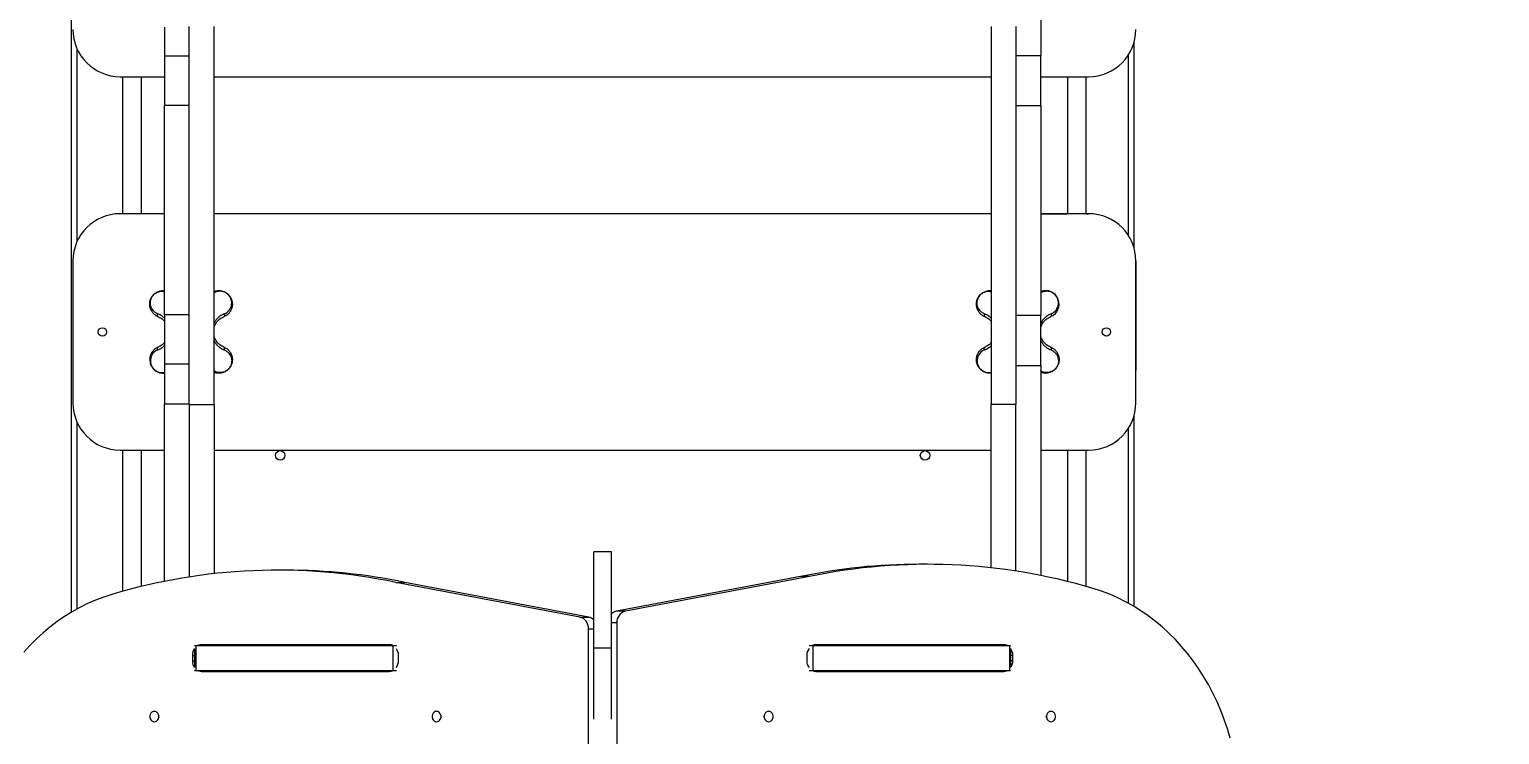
# Model space of a CAD drawing. Header units: millimetres. Extents: x -4714 to 4317, y -5309 to 4445.
# Drawn here: x -1679 to -434, y 401 to 998 of the extents above; entities that cross this region are included whole.
import ezdxf

# ---------------------------------------------------------------- set-up
doc = ezdxf.new("R2010")
doc.units = ezdxf.units.MM
doc.layers.add('DIKOM_РАЗМЕР_ЗОНА', color=7, linetype='Continuous')
doc.layers.add('DIKOM_РАЗМЕР_ОБЪЕКТА', color=7, linetype='Continuous')
doc.styles.add('style1', font='arial.ttf', dxfattribs={"width": 0.8})
doc.dimstyles.new('1-50', dxfattribs={"dimtxt": 300, "dimasz": 200, "dimexe": 100, "dimexo": 0, "dimgap": 100, "dimtad": 1, "dimtxsty": 'style1', "dimcen": 200, "dimclrd": 7, "dimclre": 7, "dimclrt": 7, "dimadec": 1, "dimazin": 2, "dimtfac": 1, "dimtmove": 0, "dimatfit": 2, "dimfxl": 0, "dimlwd": 25, "dimlwe": 18, "dimarcsym": 0})

# ---------------------------------------------------------------- blocks, each defined once
blk = doc.blocks.new('*D10')
at = {"layer": 'Defpoints', "color": 0, "transparency": 16777216}
for p in [(-1334.4, 2936.2), (2515.7, 2936.2), (919.6, -2455.3)]:
    blk.add_point(p, dxfattribs=at)
at = {"layer": 'DIKOM_РАЗМЕР_ОБЪЕКТА', "color": 7, "lineweight": 18, "transparency": 16777216}
for p, q in [((-1334.4, 2936.2), (2615.7, 2936.2)), ((919.6, -2455.3), (2615.7, -2455.3))]:
    blk.add_line(p, q, dxfattribs=at)
at = {"layer": 'DIKOM_РАЗМЕР_ОБЪЕКТА', "color": 7, "lineweight": 25, "transparency": 16777216}
blk.add_line((2515.7, -2255.3), (2515.7, 2736.2), dxfattribs=at)
at = {"layer": 'DIKOM_РАЗМЕР_ОБЪЕКТА', "color": 7, "transparency": 16777216}
for points in [[(2482.3, 2736.2), (2549, 2736.2), (2515.7, 2936.2)], [(2482.3, -2255.3), (2549, -2255.3), (2515.7, -2455.3)]]:
    blk.add_solid(points, dxfattribs=at)
at = {"layer": 'DIKOM_РАЗМЕР_ОБЪЕКТА', "color": 7, "transparency": 16777216, "insert": (2262.5, 113.1), "char_height": 300, "attachment_point": 5, "rotation": 90, "style": 'style1'}
blk.add_mtext('5400', dxfattribs=at)
blk = doc.blocks.new('*D11')
at = {"layer": 'Defpoints', "color": 0, "transparency": 16777216}
for p in [(-3233.9, 2386.8), (1916.1, -344.8), (1916.1, -3165.5)]:
    blk.add_point(p, dxfattribs=at)
at = {"layer": 'DIKOM_РАЗМЕР_ОБЪЕКТА', "color": 7, "lineweight": 18, "transparency": 16777216}
for p, q in [((-3233.9, 2386.8), (-3233.9, -3265.5)), ((1916.1, -344.8), (1916.1, -3265.5))]:
    blk.add_line(p, q, dxfattribs=at)
at = {"layer": 'DIKOM_РАЗМЕР_ОБЪЕКТА', "color": 7, "lineweight": 25, "transparency": 16777216}
blk.add_line((-3033.9, -3165.5), (1716.1, -3165.5), dxfattribs=at)
at = {"layer": 'DIKOM_РАЗМЕР_ОБЪЕКТА', "color": 7, "transparency": 16777216}
for points in [[(-3033.9, -3132.2), (-3033.9, -3198.9), (-3233.9, -3165.5)], [(1716.1, -3132.2), (1716.1, -3198.9), (1916.1, -3165.5)]]:
    blk.add_solid(points, dxfattribs=at)
at = {"layer": 'DIKOM_РАЗМЕР_ОБЪЕКТА', "color": 7, "transparency": 16777216, "insert": (-1591.9, -2912.3), "char_height": 300, "attachment_point": 5, "style": 'style1'}
blk.add_mtext('5150', dxfattribs=at)
blk = doc.blocks.new('*D12')
at = {"layer": 'Defpoints', "color": 0, "transparency": 16777216}
for p in [(-821.5, 4445.2), (931.3, -4455.3), (4216.6, -4455.3)]:
    blk.add_point(p, dxfattribs=at)
at = {"layer": 'DIKOM_РАЗМЕР_ЗОНА', "color": 7, "lineweight": 18, "transparency": 16777216}
for p, q in [((-821.5, 4445.2), (4316.6, 4445.2)), ((931.3, -4455.3), (4316.6, -4455.3))]:
    blk.add_line(p, q, dxfattribs=at)
at = {"layer": 'DIKOM_РАЗМЕР_ЗОНА', "color": 7, "lineweight": 25, "transparency": 16777216}
blk.add_line((4216.6, 4245.2), (4216.6, -4255.3), dxfattribs=at)
at = {"layer": 'DIKOM_РАЗМЕР_ЗОНА', "color": 7, "transparency": 16777216}
for points in [[(4183.2, 4245.2), (4249.9, 4245.2), (4216.6, 4445.2)], [(4183.2, -4255.3), (4249.9, -4255.3), (4216.6, -4455.3)]]:
    blk.add_solid(points, dxfattribs=at)
at = {"layer": 'DIKOM_РАЗМЕР_ЗОНА', "color": 7, "transparency": 16777216, "insert": (3963.4, 113.1), "char_height": 300, "attachment_point": 5, "rotation": 90, "style": 'style1'}
blk.add_mtext('8900', dxfattribs=at)
blk = doc.blocks.new('*D13')
at = {"layer": 'Defpoints', "color": 0, "transparency": 16777216}
for p in [(-4714, 1563), (3408.1, -3354.8), (3408.1, -5209.4)]:
    blk.add_point(p, dxfattribs=at)
at = {"layer": 'DIKOM_РАЗМЕР_ЗОНА', "color": 7, "lineweight": 18, "transparency": 16777216}
for p, q in [((-4714, 1563), (-4714, -5309.4)), ((3408.1, -3354.8), (3408.1, -5309.4))]:
    blk.add_line(p, q, dxfattribs=at)
at = {"layer": 'DIKOM_РАЗМЕР_ЗОНА', "color": 7, "lineweight": 25, "transparency": 16777216}
blk.add_line((-4514, -5209.4), (3208.1, -5209.4), dxfattribs=at)
at = {"layer": 'DIKOM_РАЗМЕР_ЗОНА', "color": 7, "transparency": 16777216}
for points in [[(-4514, -5176), (-4514, -5242.7), (-4714, -5209.4)], [(3208.1, -5176), (3208.1, -5242.7), (3408.1, -5209.4)]]:
    blk.add_solid(points, dxfattribs=at)
at = {"layer": 'DIKOM_РАЗМЕР_ЗОНА', "color": 7, "transparency": 16777216, "insert": (-658.9, -4956.2), "char_height": 300, "attachment_point": 5, "style": 'style1'}
blk.add_mtext('8150', dxfattribs=at)

msp = doc.modelspace()

# ---------------------------------------------------------------- linework, layer by layer
at = {"color": 7, "linetype": 'Continuous', "lineweight": 15}
for p, q in [((-1643.868, 1902.849), (-1643.868, 504.312)), ((-822.868, 1135.404), (-822.868, 975.661)), ((-1564.868, 999.62), (-1564.868, 974.927)), ((-1543.868, 680.308), (-1543.868, 1000.086)), ((-1522.868, 680.308), (-1522.868, 1000.086)), ((-864.868, 1000.018), (-864.868, 680.24)), ((-843.868, 1000.018), (-843.868, 680.24)), ((-743.868, 812.505), (-743.868, 986.794)), ((-1638.868, 818.008), (-1638.868, 981.282)), ((-1543.868, 974.927), (-1564.868, 974.927)), ((-1564.868, 974.927), (-1564.868, 933.122)), ((-843.868, 975.661), (-822.868, 975.661)), ((-822.868, 933.201), (-822.868, 975.661)), ((-748.868, 975.787), (-748.868, 823.506)), ((-1602.368, 957.645), (-1564.868, 957.645)), ((-1600.37, 957.645), (-1600.37, 841.645)), ((-1584.37, 841.645), (-1584.37, 957.645)), ((-1522.868, 957.645), (-864.868, 957.645)), ((-822.868, 957.645), (-782.368, 957.645)), ((-800.37, 957.645), (-800.37, 841.646)), ((-784.37, 841.645), (-784.37, 957.645)), ((-1543.868, 933.122), (-1564.868, 933.122)), ((-1564.868, 755.992), (-1564.868, 933.122)), ((-843.868, 933.201), (-822.868, 933.201)), ((-822.868, 933.201), (-822.868, 755.84)), ((-1564.868, 841.645), (-1602.368, 841.645)), ((-864.868, 841.645), (-1522.868, 841.645)), ((-822.868, 841.646), (-800.365, 841.646)), ((-782.368, 841.645), (-822.868, 841.645)), ((-800.365, 841.645), (-800.365, 841.646)), ((-784.37, 841.646), (-784.365, 841.646)), ((-784.365, 841.646), (-782.365, 841.645)), ((-784.365, 841.645), (-784.365, 841.646)), ((-1642.368, 801.645), (-1642.368, 681.645)), ((-742.368, 681.645), (-742.368, 801.645)), ((-742.366, 801.644), (-742.368, 708.888)), ((-1565.868, 776.645), (-1564.868, 776.496)), ((-1543.868, 755.992), (-1564.868, 755.992)), ((-1564.868, 755.992), (-1564.868, 714.267)), ((-843.868, 755.84), (-822.868, 755.84)), ((-822.868, 713.211), (-822.868, 755.84)), ((-1543.868, 714.267), (-1564.868, 714.267)), ((-1564.868, 714.267), (-1564.868, 680.639)), ((-843.868, 713.211), (-822.868, 713.211)), ((-822.868, 713.211), (-822.868, 535.492)), ((-864.868, 706.795), (-865.868, 706.647)), ((-1543.868, 680.639), (-1564.868, 680.639)), ((-1564.868, 530.533), (-1564.868, 680.639)), ((-1543.868, 680.308), (-1522.868, 680.308)), ((-1543.868, 680.308), (-1543.868, 534.251)), ((-1522.868, 680.308), (-1522.868, 537.04)), ((-843.868, 680.24), (-864.868, 680.24)), ((-864.868, 541.999), (-864.868, 680.24)), ((-843.868, 539.21), (-843.868, 680.24)), ((-1638.868, 507.171), (-1638.868, 665.282)), ((-748.868, 659.787), (-748.868, 512.129)), ((-743.868, 509.27), (-743.868, 670.793)), ((-1602.368, 641.645), (-1564.868, 641.645)), ((-1600.37, 641.645), (-1600.37, 522.088)), ((-1584.37, 526.235), (-1584.37, 641.645)), ((-1522.868, 641.645), (-864.868, 641.645)), ((-822.868, 641.645), (-782.368, 641.645)), ((-800.37, 641.645), (-800.37, 530.46)), ((-784.37, 526.207), (-784.37, 641.645)), ((-1186.374, 555.424), (-1201.374, 555.424)), ((-1201.374, 474.249), (-1201.374, 555.424)), ((-1186.374, 474.249), (-1186.374, 555.424)), ((-1461.543, 540.017), (-1469.043, 540.017)), ((-918.696, 544.976), (-926.196, 544.976)), ((-1213.153, 500.366), (-1368.929, 529.659)), ((-1368.929, 529.659), (-1361.429, 529.659)), ((-1205.653, 500.366), (-1361.429, 529.659)), ((-1026.31, 534.618), (-1182.088, 505.325)), ((-1018.81, 534.618), (-1174.588, 505.325)), ((-1018.81, 534.618), (-1026.31, 534.618)), ((-1213.153, 500.366), (-1205.653, 500.366)), ((-1174.588, 505.325), (-1182.088, 505.325)), ((-1205.885, 371.271), (-1205.885, 490.496)), ((-1205.885, 490.496), (-1201.374, 490.496)), ((-1181.857, 495.455), (-1186.374, 495.455)), ((-1181.857, 495.455), (-1181.855, -86.005)), ((-1539.373, 473.241), (-1539.373, 458.062)), ((-1539.331, 476.152), (-1538.261, 476.152)), ((-1538.261, 476.152), (-1538.261, 455.151)), ((-1538.261, 476.152), (-1371.529, 476.152)), ((-1374.519, 476.902), (-1533.434, 476.902)), ((-1522.868, 476.902), (-1522.868, 476.152)), ((-1371.529, 476.152), (-1371.529, 455.151)), ((-1371.529, 476.152), (-1368.474, 476.152)), ((-1201.374, 474.249), (-1186.374, 474.249)), ((-1201.374, 413.919), (-1201.374, 474.249)), ((-1186.374, 413.865), (-1186.374, 474.249)), ((-1019.121, 476.152), (-1015.867, 476.152)), ((-1015.867, 476.152), (-1015.867, 455.151)), ((-1015.867, 476.152), (-849.475, 476.152)), ((-854.305, 476.902), (-1013.221, 476.902)), ((-864.868, 476.152), (-864.868, 476.902)), ((-849.475, 476.152), (-849.475, 455.151)), ((-849.475, 476.152), (-848.405, 476.152)), ((-848.363, 458.062), (-848.363, 473.241)), ((-1541.228, 467.902), (-1541.228, 463.401)), ((-1541.228, 467.902), (-1539.373, 467.902)), ((-1541.228, 463.401), (-1539.373, 463.401)), ((-1366.724, 463.401), (-1366.724, 467.902)), ((-1021.015, 467.902), (-1021.015, 463.401)), ((-846.511, 467.902), (-848.363, 467.902)), ((-846.511, 463.401), (-848.363, 463.401)), ((-846.511, 463.401), (-846.511, 467.902)), ((-1539.331, 455.151), (-1538.261, 455.151)), ((-1538.261, 455.151), (-1371.529, 455.151)), ((-1533.434, 454.402), (-1374.519, 454.402)), ((-1527.985, 454.719), (-1527.985, 455.151)), ((-1522.868, 455.151), (-1522.868, 454.402)), ((-1371.529, 455.151), (-1368.474, 455.151)), ((-1019.121, 455.151), (-1015.867, 455.151)), ((-1015.867, 455.151), (-849.475, 455.151)), ((-1013.221, 454.402), (-854.305, 454.402)), ((-864.868, 454.402), (-864.868, 455.151)), ((-859.751, 455.151), (-859.751, 454.72)), ((-849.475, 455.151), (-848.405, 455.151))]:
    msp.add_line(p, q, dxfattribs=at)
at = {"color": 7, "linetype": 'Continuous', "lineweight": 15, "flags": 128}
for points in [[(-1570.083, 754.445), (-1570.32, 754.584), (-1570.515, 754.796), (-1570.66, 755.072), (-1570.75, 755.4), (-1570.781, 755.767), (-1570.75, 756.157), (-1570.661, 756.553), (-1570.515, 756.939)], [(-1514.221, 756.939), (-1514.076, 756.553), (-1513.986, 756.157), (-1513.955, 755.767), (-1513.986, 755.4), (-1514.076, 755.072), (-1514.222, 754.796), (-1514.417, 754.584), (-1514.653, 754.445)], [(-870.515, 756.941), (-870.661, 756.555), (-870.75, 756.159), (-870.781, 755.77), (-870.75, 755.402), (-870.66, 755.074), (-870.515, 754.798), (-870.319, 754.586), (-870.083, 754.447)], [(-814.221, 756.941), (-814.075, 756.555), (-813.986, 756.159), (-813.955, 755.77), (-813.986, 755.402), (-814.076, 755.074), (-814.222, 754.798), (-814.417, 754.586), (-814.653, 754.447)], [(-767.23, 738.148), (-767.367, 738.145), (-767.948, 738.194)], [(-1570.515, 726.35), (-1570.661, 726.736), (-1570.75, 727.132), (-1570.781, 727.522), (-1570.75, 727.889), (-1570.66, 728.218), (-1570.515, 728.494), (-1570.32, 728.706), (-1570.083, 728.844)], [(-1514.221, 726.35), (-1514.076, 726.736), (-1513.986, 727.132), (-1513.955, 727.522), (-1513.986, 727.889), (-1514.076, 728.218), (-1514.222, 728.494), (-1514.417, 728.706), (-1514.653, 728.844)], [(-870.515, 726.353), (-870.661, 726.738), (-870.75, 727.135), (-870.781, 727.524), (-870.75, 727.891), (-870.66, 728.22), (-870.515, 728.496), (-870.319, 728.708), (-870.083, 728.847)], [(-814.653, 728.847), (-814.417, 728.708), (-814.222, 728.496), (-814.076, 728.22), (-813.986, 727.891), (-813.955, 727.524), (-813.986, 727.135), (-814.075, 726.738), (-814.221, 726.353)], [(-662.531, 397.866), (-664.869, 405.778), (-667.507, 413.563), (-670.439, 421.207), (-673.659, 428.694), (-677.162, 436.011), (-680.939, 443.143), (-684.985, 450.076), (-689.291, 456.797), (-693.849, 463.292), (-698.65, 469.55), (-703.684, 475.558), (-708.943, 481.304), (-714.415, 486.777), (-720.091, 491.968), (-725.959, 496.865), (-732.008, 501.459), (-738.225, 505.742), (-744.6, 509.704), (-751.12, 513.339), (-757.772, 516.639), (-764.544, 519.598), (-771.421, 522.211), (-778.391, 524.471)], [(-1609.348, 519.512), (-1616.318, 517.251), (-1623.196, 514.639), (-1629.967, 511.68), (-1636.619, 508.379), (-1643.139, 504.745), (-1649.514, 500.782), (-1655.732, 496.499), (-1661.78, 491.905), (-1667.648, 487.008), (-1673.324, 481.818), (-1678.796, 476.344), (-1684.055, 470.598)], [(-1573.488, 420.552), (-1574.561, 420.373), (-1575.548, 419.853), (-1576.368, 419.033), (-1576.954, 417.979), (-1577.259, 416.778), (-1577.259, 415.525), (-1576.954, 414.324), (-1576.368, 413.27), (-1575.548, 412.45), (-1574.561, 411.93), (-1573.488, 411.752), (-1572.414, 411.93), (-1571.428, 412.45), (-1570.608, 413.27), (-1570.022, 414.324), (-1569.716, 415.525), (-1569.716, 416.778), (-1570.022, 417.979), (-1570.608, 419.033), (-1571.428, 419.853), (-1572.414, 420.373), (-1573.488, 420.552)], [(-1334.465, 420.552), (-1335.538, 420.373), (-1336.525, 419.853), (-1337.345, 419.033), (-1337.931, 417.979), (-1338.237, 416.778), (-1338.237, 415.525), (-1337.931, 414.324), (-1337.345, 413.27), (-1336.525, 412.45), (-1335.538, 411.93), (-1334.465, 411.752), (-1333.391, 411.93), (-1332.405, 412.45), (-1331.585, 413.27), (-1330.999, 414.324), (-1330.693, 415.525), (-1330.693, 416.778), (-1330.999, 417.979), (-1331.585, 419.033), (-1332.405, 419.853), (-1333.391, 420.373), (-1334.465, 420.552)], [(-1053.275, 411.752), (-1052.201, 411.93), (-1051.214, 412.45), (-1050.395, 413.27), (-1049.808, 414.324), (-1049.503, 415.525), (-1049.503, 416.778), (-1049.808, 417.979), (-1050.395, 419.033), (-1051.214, 419.853), (-1052.201, 420.373), (-1053.275, 420.552), (-1054.348, 420.373), (-1055.335, 419.853), (-1056.154, 419.033), (-1056.741, 417.979), (-1057.046, 416.778), (-1057.046, 415.525), (-1056.741, 414.324), (-1056.154, 413.27), (-1055.335, 412.45), (-1054.348, 411.93), (-1053.275, 411.752)], [(-814.252, 411.752), (-813.178, 411.93), (-812.191, 412.45), (-811.372, 413.27), (-810.785, 414.324), (-810.48, 415.525), (-810.48, 416.778), (-810.785, 417.979), (-811.372, 419.033), (-812.191, 419.853), (-813.178, 420.373), (-814.252, 420.552), (-815.325, 420.373), (-816.312, 419.853), (-817.131, 419.033), (-817.718, 417.979), (-818.023, 416.778), (-818.023, 415.525), (-817.718, 414.324), (-817.131, 413.27), (-816.312, 412.45), (-815.325, 411.93), (-814.252, 411.752)]]:
    msp.add_lwpolyline(points, dxfattribs=at)
at = {"color": 7, "linetype": 'Continuous', "lineweight": 15}
for centre, radius in [((-1617.368, 741.645), 3.5), ((-767.368, 741.645), 3.5), ((-1466.868, 637.152), 4), ((-920.868, 637.152), 4)]:
    msp.add_circle(centre, radius, dxfattribs=at)
for centre, radius, start, end in [((-1602.368, 997.645), 40, 180, 270), ((-782.368, 997.645), 40, 270, 0), ((-1602.368, 801.645), 40, 90, 180), ((-782.368, 801.645), 40, 0, 90), ((-1517.829, 766.152), 9.894, 291.387642, 120.617182), ((-818.861, 765.144), 11.495, 291.474738, 110.399862), ((-817.829, 766.154), 9.894, 291.388152, 120.617295), ((-1565.881, 718.15), 11.491, 111.453085, 275.055603), ((-1566.922, 717.145), 9.881, 111.322293, 281.998012), ((-866.922, 717.148), 9.881, 111.322074, 281.998232), ((-1602.368, 681.645), 40, 180, 270), ((-782.368, 681.645), 40, 270, 0), ((-1469.097, 49.728), 490.272, 78.210891, 106.622689), ((-1461.642, 50.068), 489.949, 78.197665, 89.988488), ((-926.098, 55.027), 489.949, 90.011512, 101.802335), ((-918.643, 54.684), 490.276, 73.377422, 101.789004), ((-1215.552, 490.988), 9.68, 357.086504, 75.650042), ((-1207.281, 492.237), 8.29, 44.556354, 78.674168), ((-1180.459, 497.194), 8.293, 101.331788, 135.50364), ((-1172.189, 495.947), 9.68, 104.35135, 182.913662), ((-1531.413, 467.986), 9.816, 143.768102, 180.490848), ((-1533.406, 469.943), 6.958, 90.227648, 116.849054), ((-1525.906, 469.943), 6.958, 90.228649, 116.849051), ((-1374.546, 469.943), 6.958, 63.150946, 89.772352), ((-1376.569, 467.98), 9.845, 359.540883, 34.69059), ((-1011.199, 467.986), 9.816, 143.806768, 180.490348), ((-1013.193, 469.943), 6.958, 90.227648, 116.849054), ((-861.833, 469.943), 6.958, 63.150946, 89.772352), ((-854.332, 469.949), 6.953, 63.14034, 89.78196), ((-856.328, 467.985), 9.817, 359.511463, 36.191421), ((-1531.414, 463.317), 9.815, 179.508573, 216.233154), ((-1376.569, 463.323), 9.845, 325.310259, 0.458268), ((-1011.2, 463.317), 9.816, 179.509067, 216.194495), ((-856.327, 463.318), 9.817, 323.807317, 0.489121), ((-1533.404, 461.372), 6.97, 243.176013, 269.75143), ((-1525.904, 461.372), 6.97, 243.176016, 269.750429), ((-1374.549, 461.372), 6.97, 270.24857, 296.823987), ((-1013.191, 461.372), 6.97, 243.176013, 269.75143), ((-861.835, 461.372), 6.97, 270.24857, 296.823987), ((-854.334, 461.366), 6.965, 270.238944, 296.834611), ((-1564.727, 416.152), 5.071, 171.140988, 188.859012), ((-1564.71, 416.152), 5.085, 171.274604, 188.725396), ((-1325.704, 416.152), 5.071, 171.140988, 188.859012), ((-1325.706, 416.152), 5.067, 171.248625, 188.751375), ((-1062.035, 416.152), 5.071, 351.140988, 8.859012), ((-823.012, 416.152), 5.071, 351.140988, 8.859012)]:
    msp.add_arc(centre, radius, start, end, dxfattribs=at)
for points, knots in [([(-1570.083, 754.445), (-1570.459, 754.607), (-1571.234, 754.941), (-1572.322, 755.599), (-1573.222, 756.281), (-1573.955, 756.954), (-1574.552, 757.587), (-1575.137, 758.315), (-1575.636, 759.054), (-1576.092, 759.855), (-1576.492, 760.702), (-1576.812, 761.575), (-1577.082, 762.534), (-1577.28, 763.562), (-1577.382, 764.76), (-1577.36, 765.99), (-1577.198, 767.258), (-1576.877, 768.559), (-1576.423, 769.77), (-1575.867, 770.864), (-1575.029, 772.175), (-1573.939, 773.408), (-1572.682, 774.435), (-1571.709, 775.073), (-1570.703, 775.599), (-1569.377, 776.135), (-1567.733, 776.56), (-1566.488, 776.617), (-1565.868, 776.645)], [0, 0, 0, 0, 0.03904931, 0.08066808, 0.12489119, 0.15236452, 0.18231589, 0.21475071, 0.2496653, 0.27591876, 0.31222007, 0.34876604, 0.37442348, 0.41752577, 0.45845228, 0.49857425, 0.54174517, 0.58353443, 0.62403644, 0.65659387, 0.68672197, 0.74934466, 0.77995436, 0.81223121, 0.84226581, 0.87505175, 0.93775883, 1, 1, 1, 1]), ([(-1570.515, 756.939), (-1571.256, 757.296), (-1572.738, 758.012), (-1574.414, 759.6), (-1575.683, 761.425), (-1576.502, 763.461), (-1576.867, 765.661), (-1576.744, 767.653), (-1576.309, 769.316), (-1575.854, 770.419), (-1575.372, 771.295), (-1574.787, 772.176), (-1573.892, 773.232), (-1572.619, 774.296), (-1571.287, 775.077), (-1569.991, 775.602), (-1568.334, 776.02), (-1566.595, 776.165), (-1565.37, 775.911), (-1564.868, 775.808)], [0, 0, 0, 0, 0.08540545, 0.17098982, 0.25621692, 0.34167846, 0.42649585, 0.51213594, 0.55800423, 0.59780424, 0.62149768, 0.64343472, 0.68379923, 0.72672407, 0.76968411, 0.81254809, 0.85552992, 0.94081806, 1, 1, 1, 1]), ([(-1522.868, 775.917), (-1522.801, 775.945), (-1522.632, 776.017), (-1522.424, 776.082), (-1522.266, 776.131), (-1521.16, 776.469), (-1520.004, 776.558), (-1518.868, 776.645)], [0, 0, 0, 0, 0.05412649, 0.1369242, 0.16255213, 0.17768273, 1, 1, 1, 1]), ([(-1518.868, 776.645), (-1518.439, 776.631), (-1517.596, 776.605), (-1516.311, 776.381), (-1515.113, 776.038), (-1514.025, 775.594), (-1512.702, 774.903), (-1511.403, 773.96), (-1510.247, 772.789), (-1509.498, 771.847), (-1508.864, 770.855), (-1508.309, 769.76), (-1507.856, 768.55), (-1507.537, 767.252), (-1507.39, 766.094), (-1507.356, 765.049), (-1507.399, 764.16), (-1507.513, 763.25), (-1507.684, 762.423), (-1507.931, 761.553), (-1508.253, 760.683), (-1508.648, 759.848), (-1509.153, 758.962), (-1509.77, 758.074), (-1510.56, 757.165), (-1511.588, 756.202), (-1512.897, 755.236), (-1514.086, 754.7), (-1514.653, 754.445)], [0, 0, 0, 0, 0.04316631, 0.08495727, 0.12549582, 0.15805322, 0.18789681, 0.25062521, 0.28173785, 0.31356174, 0.34377266, 0.37643252, 0.41686264, 0.45855598, 0.50159278, 0.53108128, 0.56376609, 0.59289333, 0.62637775, 0.65248446, 0.6884341, 0.7245861, 0.75027616, 0.79629585, 0.83789314, 0.87507681, 0.94045102, 1, 1, 1, 1]), ([(-870.083, 754.447), (-870.509, 754.633), (-871.391, 755.017), (-872.553, 755.758), (-873.63, 756.625), (-874.54, 757.557), (-875.362, 758.613), (-876.043, 759.73), (-876.6, 760.946), (-877.017, 762.22), (-877.275, 763.5), (-877.39, 764.855), (-877.35, 766.181), (-877.13, 767.622), (-876.729, 769.032), (-876.09, 770.497), (-875.212, 771.929), (-874.034, 773.313), (-872.885, 774.291), (-871.923, 774.936), (-870.98, 775.472), (-869.75, 776.009), (-868.406, 776.39), (-867.162, 776.593), (-866.089, 776.656), (-865.326, 776.652), (-864.93, 776.604), (-864.868, 776.596)], [0, 0, 0, 0, 0.04295837, 0.08886092, 0.13142768, 0.17790228, 0.21832785, 0.26648956, 0.31108436, 0.35532623, 0.40354265, 0.44340762, 0.49116309, 0.53259581, 0.58012267, 0.62168368, 0.66637316, 0.71111712, 0.75582423, 0.7776011, 0.80056963, 0.84220572, 0.88984226, 0.92506454, 0.95995598, 0.99367967, 1, 1, 1, 1]), ([(-870.515, 756.941), (-871.256, 757.299), (-872.738, 758.014), (-874.414, 759.603), (-875.683, 761.428), (-876.502, 763.463), (-876.867, 765.663), (-876.744, 767.655), (-876.309, 769.318), (-875.854, 770.421), (-875.372, 771.297), (-874.787, 772.179), (-873.892, 773.234), (-872.619, 774.298), (-871.287, 775.079), (-869.991, 775.604), (-868.334, 776.022), (-866.595, 776.167), (-865.37, 775.914), (-864.868, 775.81)], [0, 0, 0, 0, 0.08540719, 0.17099137, 0.25621877, 0.34167827, 0.42649578, 0.51213567, 0.55800446, 0.5978034, 0.62149678, 0.64343616, 0.68380024, 0.72672498, 0.76968253, 0.81254641, 0.8555304, 0.9408162, 1, 1, 1, 1]), ([(-1564.868, 753.203), (-1564.905, 753.245), (-1565.47, 753.9), (-1566.723, 754.859), (-1568.576, 756.1), (-1569.862, 756.656), (-1570.515, 756.939)], [0, 0, 0, 0, 0.02244165, 0.34805031, 0.66863907, 1, 1, 1, 1]), ([(-1570.083, 754.445), (-1568.981, 753.926), (-1567.538, 753.248), (-1565.887, 751.853), (-1565.231, 751.237), (-1564.913, 750.855), (-1564.868, 750.801)], [0, 0, 0, 0, 0.60436772, 0.79091668, 0.97049793, 1, 1, 1, 1]), ([(-1514.221, 756.939), (-1515.489, 756.337), (-1517.405, 755.426), (-1519.755, 753.418), (-1521.334, 751.588), (-1522.395, 750.095), (-1522.803, 749.138), (-1522.868, 748.986)], [0, 0, 0, 0, 0.38364927, 0.57978915, 0.77015796, 0.96356768, 1, 1, 1, 1]), ([(-1522.868, 745.298), (-1522.773, 745.625), (-1522.539, 746.426), (-1522.022, 747.632), (-1521.326, 748.908), (-1520.032, 750.762), (-1517.81, 752.939), (-1515.745, 753.924), (-1514.653, 754.445)], [0, 0, 0, 0, 0.06905836, 0.16942343, 0.27316187, 0.38086135, 0.67249119, 1, 1, 1, 1]), ([(-864.868, 753.205), (-864.905, 753.247), (-865.471, 753.902), (-866.723, 754.861), (-868.576, 756.102), (-869.862, 756.658), (-870.515, 756.941)], [0, 0, 0, 0, 0.0224591, 0.34805799, 0.66863985, 1, 1, 1, 1]), ([(-870.083, 754.447), (-868.981, 753.929), (-867.538, 753.25), (-865.887, 751.855), (-865.231, 751.239), (-864.913, 750.857), (-864.868, 750.803)], [0, 0, 0, 0, 0.604359, 0.79091699, 0.97048997, 1, 1, 1, 1]), ([(-814.221, 756.941), (-815.489, 756.339), (-817.405, 755.429), (-819.755, 753.42), (-821.334, 751.59), (-822.394, 750.097), (-822.803, 749.14), (-822.868, 748.988)], [0, 0, 0, 0, 0.38364758, 0.57979195, 0.77015992, 0.96356462, 1, 1, 1, 1]), ([(-822.868, 745.301), (-822.773, 745.627), (-822.539, 746.428), (-822.022, 747.634), (-821.326, 748.91), (-820.032, 750.764), (-817.809, 752.941), (-815.745, 753.926), (-814.653, 754.447)], [0, 0, 0, 0, 0.06906739, 0.1694221, 0.27315985, 0.38086829, 0.6724962, 1, 1, 1, 1]), ([(-1514.653, 728.844), (-1515.754, 729.366), (-1517.195, 730.048), (-1518.853, 731.43), (-1519.731, 732.299), (-1520.722, 733.47), (-1521.723, 735.029), (-1522.527, 736.699), (-1522.784, 737.798), (-1522.868, 738.16)], [0, 0, 0, 0, 0.32628737, 0.42700903, 0.52395952, 0.61738481, 0.7758995, 0.92623712, 1, 1, 1, 1]), ([(-814.653, 728.847), (-815.754, 729.368), (-817.195, 730.05), (-818.853, 731.432), (-819.731, 732.301), (-820.722, 733.472), (-821.723, 735.031), (-822.527, 736.701), (-822.784, 737.8), (-822.868, 738.162)], [0, 0, 0, 0, 0.32629501, 0.42701183, 0.52396681, 0.61738777, 0.77590031, 0.9262445, 1, 1, 1, 1]), ([(-1570.515, 726.35), (-1569.256, 726.967), (-1567.353, 727.9), (-1565.489, 729.372), (-1564.911, 730.038), (-1564.868, 730.087)], [0, 0, 0, 0, 0.64440486, 0.97386174, 1, 1, 1, 1]), ([(-1564.868, 732.611), (-1565.517, 731.908), (-1567.122, 730.168), (-1568.978, 729.339), (-1570.083, 728.844)], [0, 0, 0, 0, 0.40402534, 1, 1, 1, 1]), ([(-1522.868, 734.293), (-1522.816, 734.17), (-1522.423, 733.238), (-1521.371, 731.753), (-1519.791, 729.902), (-1518.025, 728.41), (-1516.157, 727.195), (-1514.874, 726.635), (-1514.221, 726.35)], [0, 0, 0, 0, 0.02935027, 0.22317612, 0.41740507, 0.61145437, 0.80252296, 1, 1, 1, 1]), ([(-1514.653, 728.844), (-1514.227, 728.659), (-1513.346, 728.275), (-1512.184, 727.533), (-1511.106, 726.667), (-1510.196, 725.734), (-1509.374, 724.679), (-1508.693, 723.562), (-1508.137, 722.345), (-1507.719, 721.072), (-1507.461, 719.792), (-1507.346, 718.437), (-1507.386, 717.11), (-1507.606, 715.67), (-1508.007, 714.26), (-1508.647, 712.795), (-1509.524, 711.363), (-1510.702, 709.978), (-1511.851, 709.001), (-1512.813, 708.356), (-1513.756, 707.819), (-1514.986, 707.283), (-1516.331, 706.901), (-1517.574, 706.7), (-1518.648, 706.631), (-1519.69, 706.659), (-1520.754, 706.784), (-1521.824, 707.004), (-1522.529, 707.254), (-1522.868, 707.374)], [0, 0, 0, 0, 0.03889549, 0.08045672, 0.11899922, 0.16107699, 0.19767923, 0.24128696, 0.28166331, 0.32172152, 0.36537738, 0.40147204, 0.44471094, 0.48222507, 0.52525698, 0.56288727, 0.60335015, 0.64386236, 0.68434121, 0.70405849, 0.72485472, 0.76255298, 0.80568482, 0.83757588, 0.8691652, 0.89970142, 0.93069469, 0.96663421, 1, 1, 1, 1]), ([(-1514.221, 726.35), (-1513.48, 725.993), (-1511.998, 725.277), (-1510.322, 723.689), (-1509.053, 721.864), (-1508.234, 719.829), (-1507.87, 717.629), (-1507.992, 715.637), (-1508.427, 713.973), (-1508.882, 712.871), (-1509.364, 711.995), (-1509.949, 711.113), (-1510.844, 710.058), (-1512.118, 708.994), (-1513.449, 708.212), (-1514.745, 707.688), (-1516.404, 707.266), (-1518.376, 707.14), (-1520.557, 707.541), (-1522.071, 708.051), (-1522.768, 708.551), (-1522.868, 708.622)], [0, 0, 0, 0, 0.07588532, 0.15192883, 0.22765535, 0.30358873, 0.37895076, 0.45504378, 0.49580127, 0.53116146, 0.55221569, 0.57170721, 0.60757367, 0.64571157, 0.68388033, 0.72196588, 0.76015613, 0.83593644, 0.91198379, 0.98743792, 1, 1, 1, 1]), ([(-865.868, 706.647), (-866.297, 706.661), (-867.14, 706.687), (-868.425, 706.911), (-869.623, 707.254), (-870.712, 707.698), (-872.034, 708.388), (-873.333, 709.332), (-874.489, 710.503), (-875.238, 711.445), (-875.872, 712.437), (-876.427, 713.532), (-876.88, 714.742), (-877.199, 716.04), (-877.346, 717.198), (-877.38, 718.243), (-877.337, 719.132), (-877.223, 720.041), (-877.052, 720.869), (-876.805, 721.739), (-876.484, 722.609), (-876.088, 723.443), (-875.583, 724.33), (-874.966, 725.218), (-874.176, 726.126), (-873.149, 727.09), (-871.839, 728.056), (-870.65, 728.591), (-870.083, 728.847)], [0, 0, 0, 0, 0.0431664, 0.08495704, 0.12549638, 0.15805385, 0.1878975, 0.25062603, 0.28173874, 0.31356081, 0.3437718, 0.37643172, 0.41686287, 0.45855569, 0.50159288, 0.53107911, 0.56376638, 0.5928934, 0.62637789, 0.65248465, 0.6884323, 0.72458531, 0.75027625, 0.7962942, 0.83789477, 0.87507685, 0.94044983, 1, 1, 1, 1]), ([(-870.515, 726.353), (-869.256, 726.97), (-867.352, 727.902), (-865.49, 729.375), (-864.911, 730.041), (-864.868, 730.09)], [0, 0, 0, 0, 0.64440349, 0.9738534, 1, 1, 1, 1]), ([(-864.868, 732.613), (-865.517, 731.91), (-867.122, 730.17), (-868.978, 729.341), (-870.083, 728.847)], [0, 0, 0, 0, 0.40403028, 1, 1, 1, 1]), ([(-822.868, 734.295), (-822.816, 734.173), (-822.423, 733.241), (-821.371, 731.755), (-819.791, 729.904), (-818.024, 728.413), (-816.158, 727.197), (-814.874, 726.637), (-814.221, 726.353)], [0, 0, 0, 0, 0.02935007, 0.22318527, 0.41740807, 0.61145682, 0.80251846, 1, 1, 1, 1]), ([(-814.221, 726.353), (-813.48, 725.995), (-811.998, 725.28), (-810.322, 723.691), (-809.053, 721.866), (-808.234, 719.831), (-807.87, 717.631), (-807.992, 715.639), (-808.427, 713.976), (-808.882, 712.873), (-809.364, 711.997), (-809.949, 711.115), (-810.844, 710.06), (-812.118, 708.996), (-813.45, 708.214), (-814.745, 707.69), (-816.404, 707.268), (-818.376, 707.142), (-820.557, 707.543), (-822.071, 708.053), (-822.769, 708.553), (-822.868, 708.624)], [0, 0, 0, 0, 0.07588615, 0.15192956, 0.2276545, 0.30358877, 0.3789507, 0.45504347, 0.49579889, 0.531162, 0.55221291, 0.57170582, 0.60757048, 0.64571005, 0.6838809, 0.72196639, 0.76015659, 0.8359368, 0.91198227, 0.98743793, 1, 1, 1, 1]), ([(-814.653, 728.847), (-814.277, 728.685), (-813.502, 728.351), (-812.415, 727.692), (-811.515, 727.011), (-810.781, 726.338), (-810.184, 725.704), (-809.599, 724.976), (-809.1, 724.237), (-808.644, 723.436), (-808.244, 722.59), (-807.924, 721.717), (-807.654, 720.758), (-807.456, 719.73), (-807.354, 718.532), (-807.376, 717.302), (-807.538, 716.034), (-807.859, 714.733), (-808.313, 713.522), (-808.87, 712.428), (-809.708, 711.117), (-810.798, 709.883), (-812.055, 708.857), (-813.027, 708.219), (-814.033, 707.693), (-815.359, 707.157), (-817.003, 706.731), (-818.248, 706.675), (-818.868, 706.647)], [0, 0, 0, 0, 0.03905155, 0.08066951, 0.12489122, 0.15236626, 0.18231609, 0.21475092, 0.24966677, 0.27591915, 0.31222047, 0.3487693, 0.37442401, 0.41752633, 0.45845511, 0.49857705, 0.54174592, 0.5835352, 0.62403876, 0.656595, 0.68672154, 0.74934854, 0.77995635, 0.81223481, 0.84226813, 0.87505162, 0.93776115, 1, 1, 1, 1]), ([(-818.868, 706.647), (-820.008, 706.743), (-821.208, 706.844), (-822.503, 707.23), (-822.712, 707.344), (-822.868, 707.429)], [0, 0, 0, 0, 0.82442479, 0.8682901, 1, 1, 1, 1])]:
    msp.add_open_spline(points, degree=3, knots=knots, dxfattribs=at)

# ---------------------------------------------------------------- dimensions: what is measured, and where the dimension line sits
at = {"layer": 'DIKOM_РАЗМЕР_ЗОНА', "color": 3}
dim = msp.add_linear_dim(base=(4216.573, -4455.271), p1=(-821.505, 4445.152), p2=(931.328, -4455.271), angle=90, text='8900', dimstyle='1-50', dxfattribs=at)
dim.commit()
dim.dimension.update_dxf_attribs({"geometry": '*D12', "text_midpoint": (4216.573, 113.052), "dimtype": 160})
dim = msp.add_linear_dim(base=(3408.132, -5209.378), p1=(-4713.981, 1562.972), p2=(3408.132, -3354.848), text='8150', dimstyle='1-50', dxfattribs=at)
dim.commit()
dim.dimension.update_dxf_attribs({"geometry": '*D13', "text_midpoint": (-658.906, -5209.378), "dimtype": 160})
at = {"layer": 'DIKOM_РАЗМЕР_ОБЪЕКТА'}
dim = msp.add_linear_dim(base=(2515.658, 2936.152), p1=(919.632, -2455.271), p2=(-1334.368, 2936.152), angle=90, text='5400', dimstyle='1-50', dxfattribs=at)
dim.commit()
dim.dimension.update_dxf_attribs({"geometry": '*D10', "text_midpoint": (2515.658, 113.052), "dimtype": 160})
dim = msp.add_linear_dim(base=(1916.132, -3165.518), p1=(-3233.943, 2386.826), p2=(1916.132, -344.849), text='5150', dimstyle='1-50', dxfattribs=at)
dim.commit()
dim.dimension.update_dxf_attribs({"geometry": '*D11', "text_midpoint": (-1591.868, -3165.518), "dimtype": 160})

doc.saveas('drawing.dxf')
